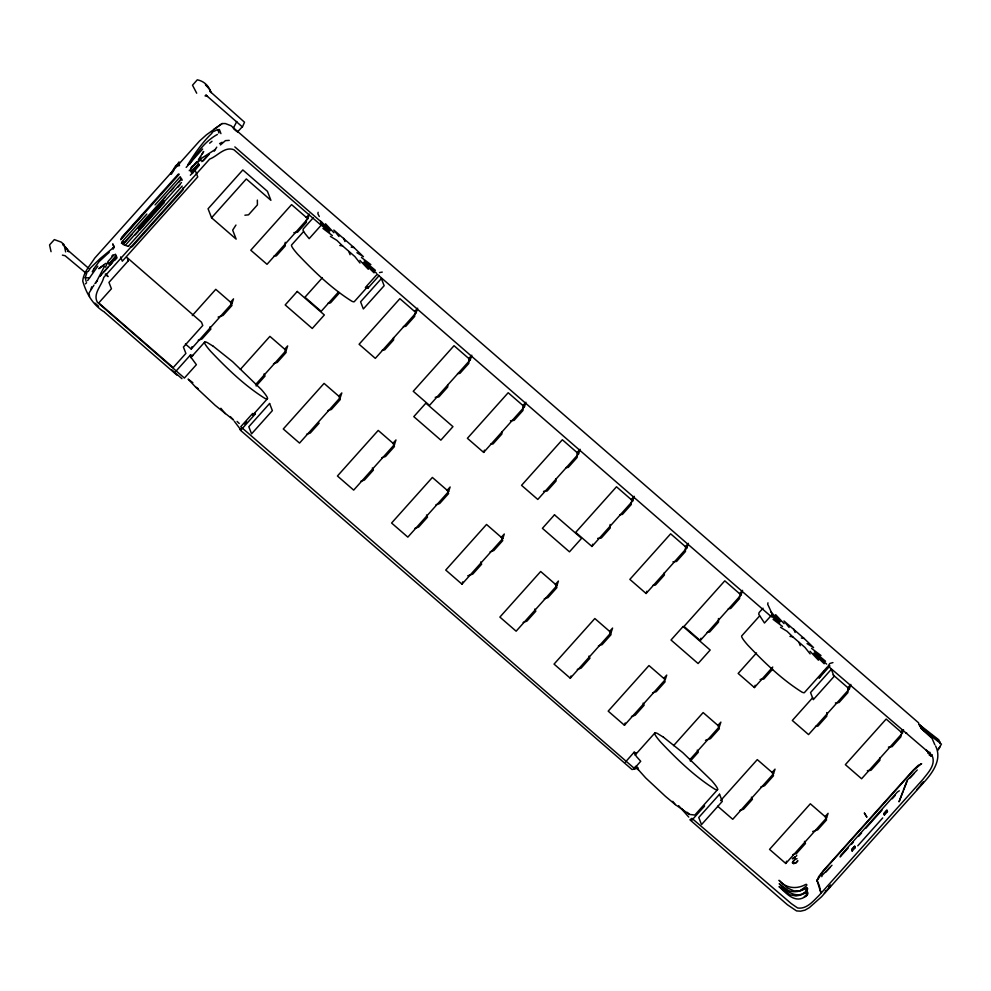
<?xml version="1.0" encoding="UTF-8"?>
<svg xmlns="http://www.w3.org/2000/svg" width="991" height="991" viewBox="0 0 991 991"><rect width="100%" height="100%" fill="white"/><g stroke="black" fill="none" stroke-linecap="round" stroke-linejoin="round"><path stroke-width="1.49" d="M792.441 862.888L792.713 861.997M930.698 754.436L930.797 756.331L932.135 755.13M192.861 355.608L190.47 354.976L190.272 356.364L196.379 364.676L184.4 378.054L97.341 302.243C92.634 293.571 101.875 285.519 103.758 277.406L209.671 159.056C217.611 156.182 224.573 146.21 233.851 149.703L321.134 225.254L309.167 238.645L305.067 233.641L303.048 230.333L303.246 228.946L313.181 217.834M239.711 428.843L240.702 430.305L255.096 414.213L255.294 412.826M318.148 212.285L317.876 213.759L319.288 216.521M763.045 608.214L759.118 612.537L758.71 614.172L764.47 623.005L771.432 615.337L771.444 616.811L377.212 274.259L365.369 287.489L367.872 288.183L368.07 286.795M767.963 602.801L767.703 604.275L771.853 613.268M183.062 187.757L182.864 190.061L132.237 246.635L130.329 246.685M821.799 876.639L822.134 875.301L831.982 865.254M792.812 861.675L792.503 862.802M830.458 886.177L824.301 893.064M922.98 782.791L916.625 789.777M86.155 281.382L85.214 277.765L87.146 271.794M185.416 343.988L191.213 349.03L191.969 346.739M191.213 349.03L232.005 303.444L233.517 298.873L230.494 302.255M307.817 218.726L291.577 204.617L250.785 250.203L267.025 264.312L307.817 218.726L309.328 214.155L306.306 217.537M255.567 384.657L286.164 350.467L287.663 345.909L284.652 349.278M340.309 397.502L324.069 383.393L283.277 428.979L299.53 443.088L340.309 397.502L341.821 392.931L338.798 396.301M416.121 312.784L399.881 298.675L359.089 344.261L375.329 358.37L416.121 312.784L417.632 308.213L414.61 311.583M394.468 444.525L378.228 430.416L337.435 476.002L353.676 490.111L394.468 444.525L395.966 439.954L392.956 443.336M470.279 359.807L454.027 345.698L413.247 391.284L429.487 405.393L470.279 359.807L471.778 355.236L468.768 358.618M448.626 491.548L432.373 477.451L391.581 523.025L407.834 537.134L448.626 491.548L450.125 486.99L447.102 490.359M483.645 452.416L524.425 406.83L508.185 392.733L467.393 438.307L483.645 452.416L484.388 450.137M461.979 584.17L502.771 538.584L486.531 524.474L445.739 570.06L461.979 584.17L462.735 581.878M524.425 406.83L525.564 403.411M502.771 538.584L504.283 534.013L501.26 537.382M578.583 453.866L562.343 439.756L521.551 485.342L537.791 499.452L578.583 453.866L580.094 449.295L577.072 452.664L577.146 457.458L568.252 467.393L565.836 467.653M556.93 585.607L540.677 571.497L499.885 617.083L516.138 631.193L556.93 585.607L558.428 581.036L555.406 584.417L556.892 587.638L548.011 597.561L544.257 598.824M591.949 546.475L632.741 500.889L616.489 486.779L575.697 532.365L591.949 546.475L592.692 544.183M570.283 678.216L611.075 632.63L594.835 618.533L554.043 664.106L570.283 678.216L571.039 675.936M632.741 500.889L633.868 497.457M611.075 632.63L612.587 628.071L609.564 631.44M646.095 593.498L686.887 547.912L670.647 533.815L629.855 579.388L646.095 593.498L646.85 591.218M624.441 725.251L665.234 679.665L648.981 665.556L608.189 711.142L624.441 725.251L625.197 722.959M686.887 547.912L688.398 543.353L685.376 546.722M665.234 679.665L666.732 675.094L663.71 678.463M700.253 640.533L741.045 594.947L724.793 580.837L684.001 626.423L700.253 640.533L701.009 638.241M741.045 594.947L742.544 590.376L739.521 593.745M689.81 759.738L719.379 726.688L720.891 722.117L717.868 725.499M756.517 652.933L738.159 673.446L754.399 687.556L755.154 685.264M717.657 806.203L732.745 819.297L773.537 773.711L775.036 769.152L772.026 772.522M785.789 863.483L826.581 817.897L810.341 803.788L769.549 849.374L785.789 863.483L786.544 861.191M812.707 697.676L792.317 720.469L808.557 734.579L849.349 688.993L850.848 684.434L847.825 687.804M826.581 817.897L828.092 813.326L825.069 816.708M902.392 733.179L886.152 719.07L845.36 764.656L861.6 778.765L902.392 733.179L903.519 729.748M796.417 856.15L796.764 855.196M189.269 170.737L189.541 170.093M903.123 791.4L899.035 801.806L907.099 780.351L917.257 769.957M903.631 790.1L907.075 781.342M187.881 164.667C194.719 153.419 202.511 142.221 212.037 133.128M190.148 163.49L190.594 162.673M107.387 262.838L105.492 267.186M938.39 741.392L938.836 739.856L918.707 724.186L927.601 732.82M939.691 743.523L940.137 741.986L920.007 726.316L929.892 735.731M92.634 287.266L88.967 293.15L89.562 296.458M104.513 266.269L95.693 283.153M233.319 128.211L236.812 121.472M93.303 286.325L93.922 285.135M189.64 164.221L190.061 163.428M92.274 271.732L93.934 268.747M198.349 159.861L203.651 151.499L202.152 154.051M198.46 160.765L200.752 156.813M91.729 286.771L90.986 289.298M792.763 862.021L795.327 858.875M170.402 174.305L175.853 165.46M86.601 282.708L85.474 283.847M171.406 174.131L173.871 170.204M176.348 166.277L178.814 162.351M88.236 271.484L90.454 267.991L100.103 258.626L114.275 246.92L112.726 243.873L114.238 247.787M939.877 747.202L938.935 748.564M235.957 225.056L232.674 230.135L236.155 239.128L211.566 217.772L208.073 208.779L242.832 169.944L267.421 191.3L270.902 200.306L246.313 178.95L211.566 217.772M97.787 266.183L87.654 280.564M178.058 165.051L179.668 162.623L179.074 162.09M797.693 860.683L796.033 862.616L793.419 863.632L796.058 862.901L797.78 861.006M805.683 891.417L806.017 890.934A8.176 1.375 -49 0 0 806.203 888.233C800.852 891.429 794.509 892.841 788.514 890.649L779.211 883.662C785.516 891.689 799.093 900.522 807.12 889.98A8.114 1.635 -40.8 0 0 806.414 888.419L805.46 888.741M930.19 752.442L929.434 753.296A8.114 1.437 -57.5 0 1 928.728 751.735M94.17 268.338L99.125 261.587L107.078 254.229A70.77 11.88 -49 0 1 109.208 252.42M140.858 226.047L140.301 227.459L142.877 224.623M94.876 283.599L97.44 280.589M158.226 206.624C157.21 208.383 160.22 204.691 158.436 206.363M824.289 671.118L818.975 678.141L829.938 665.915M937.82 749.976L939.01 748.428M937.796 750.026L941.45 744.117L920.912 728.063L932.085 738.431L934.823 744.749M191.251 167.392L192.291 166.141M795.29 856.682L792.292 858.801L795.389 856.868M149.492 217.686L150.384 216.038L149.145 216.781M793.246 861.179L795.575 858.887M141.106 225.737L143.15 223.78L139.793 228.066L143.311 223.929L141.8 225.626M177.315 164.556L178.888 162.735M625.371 762.141L634.141 752.206L636.358 753.061M240.479 430.292L632.023 769.524L633.819 769.115L640.719 761.286L636.395 756.455L634.141 752.206M104.055 271.645L108.378 266.951M691.805 820.288L704.601 805.956L699.733 810.304M121.534 237.58L178.392 174.044M121.063 238.757L142.431 214.874M120.654 239.748L179.284 174.205M186.172 167.405L202.635 149.009M146.841 214.081L121.62 242.262L124.073 243.291M155.042 204.914L180.263 176.732L182.158 180.275M121.422 243.452L123.454 241.172M181.279 178.888L122.748 244.281L125.176 245.347M190.606 168.643L196.466 162.09M124.792 242.498L131.815 234.644M137.836 227.918L139.842 225.675M145.85 218.949L147.857 216.707M163.589 199.129L165.596 196.887M170.613 191.288L173.623 187.918M178.64 182.319L181.65 178.95M148.7 217.054L147.473 218.429L147.944 219.63L150.905 215.443L148.043 218.008L148.402 218.912L149.108 218.119M144.327 224.003L125.262 245.31L127.789 246.214M149.344 218.404L152.354 215.035M157.371 209.435L160.381 206.066M163.391 202.709L181.452 182.517M135.16 234.917L138.195 231.522M177.798 187.262L179.829 184.995M201.768 161.657L209.076 154.262L203.13 160.926M191.932 173.19L194.992 169.771L197.754 176.894L122.302 261.215L120.642 256.942M190.346 175.246L193.072 172.199M115.018 259.976L116.604 258.205L115.551 256.347M116.926 257.796L116.356 255.938L109.097 264.04L109.84 265.154L111.971 262.962M128.223 246.387L182.195 186.085M192.304 315.547L215.765 289.335L232.005 303.444M175.556 371.637L190.47 354.976M190.78 357.627L204.617 342.168M303.419 231.758L291.565 245A57.007 4.955 41.8 0 0 297.56 254.105C314.023 271.447 331.452 288.381 351.755 301.177A57.007 4.955 41.8 0 0 354.369 301.561L367.215 287.204M240.342 369.408L269.911 336.37L286.164 350.467M322.273 277.852L304.931 297.226L321.183 311.335L338.513 291.961M256.149 386.007L265.031 376.072L264.04 373.929M339.43 292.927L330.548 302.862L328.132 303.122M244.703 424.111L246.672 421.906M252.606 415.279L267.434 398.716M367.872 288.183L379.194 275.535M319.189 423.107L310.294 433.03L306.553 434.293M522.914 405.641L525.936 402.272M631.217 499.699L634.24 496.318M665.196 681.684L656.315 691.619L652.561 692.882M634.996 755.167L654.766 733.08M759.502 616.043L741.702 635.925A57.007 4.955 41.8 0 0 747.697 645.017C764.172 662.36 781.602 679.293 801.905 692.09A57.007 4.955 41.8 0 0 804.519 692.474L827.25 667.067M673.57 745.628L703.139 712.579L719.379 726.688M754.399 687.556L772.757 667.042M690.355 761.113L698.246 752.293L697.268 750.15M772.658 669.148L763.764 679.083L760.134 679.479M717.571 789.629L694.84 815.036L689.377 814.404L675.317 804.593L665.419 796.33L645.711 777.935L635.553 766.588M720.581 800.629L757.285 759.614L773.537 773.711M900.881 731.99L902.888 729.735M825.875 872.08L829.95 867.534M910.122 777.923L914.197 773.376M848.296 847.825L840.133 856.955L840.901 855.134L897.412 791.982L899.332 790.793M851.356 844.406L853.4 842.127M858.503 836.416L861.563 832.997M865.651 828.439L881.99 810.18M892.197 798.771L895.257 795.352M852.21 851.009L855.233 847.627L854.725 846.24L851.653 849.56L852.21 851.009L851.715 849.609L854.725 846.24L855.233 847.627M884.43 814.998L887.44 811.629L886.945 810.242L883.935 813.611L884.43 814.998L883.873 813.561L886.883 810.18L887.44 811.629M857.76 845.818L882.721 817.922M828.699 887.366L830.52 885.322M921.209 783.98L923.476 781.75M828.81 887.341L830.718 885.223M101.404 274.606L99.818 276.365L115.687 258.688M190.606 162.648C197.742 151.71 205.707 140.821 217.388 134.454M111.909 255.975L113.011 254.836M216.756 147.163L214.242 151.165M237.394 132.026L242.324 126.774M176.448 165.918L177.067 165.262M803.862 893.634C809.808 889.645 808.718 895.678 803.961 897.4C794.348 903.098 785.479 892.643 779.062 886.586L789.839 894.811L795.946 895.963L800.852 895.059L804.234 893.275A8.176 1.375 -49 0 1 806.24 894.291L806.947 894.91M212 141.292L209.621 143.2M219.581 143.633L222.12 142.283M220.423 144.934L225.465 140.611L229.218 140.375M918.657 722.885L231.039 125.746L225.329 123.553L222.145 123.565L206.388 134.85L199.525 141.019L94.69 258.18C90.206 265.315 83.368 272.426 82.748 281.085C86.341 293.435 92.77 304.819 103.981 311.756M800.765 890.389L806.228 886.053A7.978 1.598 -37.7 0 0 805.547 884.517C796.714 889.546 785.813 888.382 779 880.305L787.696 888.085L794.051 890.934L799.873 890.822L802.14 889.484M222.145 123.565L213.92 129.276M215.406 149.381L200.566 158.932M105.715 263.383L98.803 268.66L103.535 265.452M201.384 160.022L198.014 161.558M212.074 132.187L217.946 129.437L218.9 133.042M218.193 130.18L219.37 129.487L220.931 133.624M905.848 733.303L906.666 732.944M921.209 763.888L913.764 770.081L823.323 871.151L816.956 880.751L818.591 876.8L823.038 870.953L913.467 769.896L918.446 765.213L921.642 763.776L921.011 763.838M796.405 859.011L797.074 858.751M218.094 317.083L223.086 315.398L231.968 305.476L230.99 303.32M198.25 340.247L201.991 338.972L210.872 329.049L209.894 326.906M273.491 363.697L277.245 362.433L286.126 352.499L285.135 350.356M327.649 410.72L331.39 409.456L340.285 399.522L339.294 397.379M381.795 457.743L385.549 456.479L394.43 446.557L393.439 444.402M360.699 481.329L364.453 480.053L373.334 470.13L372.343 467.987M435.953 504.778L439.694 503.515L448.589 493.58L447.598 491.437M414.857 528.352L418.598 527.088L427.493 517.153L426.502 515.01M490.099 551.801L493.852 550.538L502.734 540.603L501.756 538.46M467.752 575.796L472.757 574.111L481.638 564.189L480.647 562.033M523.161 622.41L526.902 621.134L535.797 611.212L534.806 609.069M598.415 645.859L602.156 644.596L611.038 634.661L610.06 632.518M577.307 669.433L581.06 668.169L589.942 658.235L588.964 656.092M631.465 716.456L635.219 715.192L644.1 705.27L643.109 703.115M705.468 740.327L710.46 738.642L719.355 728.719L718.364 726.564M760.865 786.941L764.618 785.677L773.5 775.742L772.509 773.599M739.769 810.514L743.523 809.251L752.404 799.316L751.413 797.173M812.67 831.536L817.662 829.851L826.556 819.916L825.565 817.773M792.825 854.688L796.566 853.424L805.448 843.502L804.469 841.347M832.935 662.583L829.74 663.524L828.142 666.138L927.526 751.438L932.704 757.062C935.219 765.733 927.787 773.017 922.931 779.347L818.851 895.653C813.054 901.253 806.6 909.391 797.631 907.991L791.326 903.643L691.941 818.343L689.909 819.792L787.374 904.721L796.541 910.915L800.654 911.175L805.026 910.134L809.35 907.632L821.514 896.781L925.755 780.289C933.819 770.948 941.859 758.611 935.628 746.037M825.392 890.748L826.048 890.612M178.925 165.98L177.426 164.741M379.541 272.575L382.278 272.091M244.901 215.22L248.53 214.824L257.412 204.889L257.35 200.095M293.856 232.662L297.486 232.253L306.38 222.331L306.343 219.928M273.974 256.099L276.39 255.839L285.284 245.904L285.222 242.312M403.374 326.572L405.802 326.312L414.684 316.377L414.647 313.986M382.278 350.157L384.694 349.885L393.588 339.963L393.551 337.559M457.532 373.607L459.948 373.334L468.83 363.412L468.78 359.82M435.222 397.317L438.852 396.92L447.734 386.986L447.697 384.582M510.476 420.766L514.106 420.37L522.988 410.435L522.938 406.843M490.582 444.203L493.01 443.943L501.892 434.008L501.855 431.618M543.526 491.363L547.156 490.966L556.038 481.044L556.001 478.641M619.982 514.688L622.41 514.416L631.292 504.493L631.255 502.09M597.684 538.398L601.314 538.002L610.196 528.067L610.146 524.474M672.926 561.847L676.556 561.451L685.45 551.516L685.388 547.924M653.044 585.285L655.46 585.024L664.354 575.09L664.317 572.699M728.298 608.734L730.714 608.474L739.596 598.539L739.559 596.148M707.19 632.32L709.618 632.047L718.5 622.125L718.45 618.52M835.388 702.929L839.018 702.532L847.9 692.598L847.85 689.005M815.506 726.366L817.922 726.106L826.804 716.171L826.754 712.579M888.432 747.103L892.061 746.706L900.955 736.784L900.918 734.381M867.336 770.688L870.965 770.28L879.859 760.357L879.822 757.954M633.819 769.115L635.169 769.103L240.751 426.737L252.594 413.52L255.096 414.213M85.214 277.765L89.487 277.901M339.814 245.495L342.601 245.904L354.84 256.533L359.993 263.024M351.21 247.155L353.998 247.564L363.424 256.706L356.933 252.705M789.951 636.408L792.75 636.817L804.989 647.445L810.143 653.936M801.36 638.068L804.147 638.477L813.574 647.618L807.07 643.617M62.408 255.133L65.109 255.728L85.932 273.132M205.013 95.854L207.478 96.4L205.794 94.963L242.436 126.959L244.517 122.24L210.848 92.175M330.387 236.366L336.878 240.367L342.601 245.904M780.524 627.278L787.027 631.279L792.75 636.817M192.849 382.675L188.129 379.119L195.561 387.023L198.163 388.621M634.76 767.195L638.501 769.858M322.955 228.45L332.369 235.561M361.442 257.499L370.857 264.609M773.091 619.363L782.518 626.473M811.579 648.411L821.006 655.522M195.561 387.023L215.27 405.418L233.492 419.961L230.333 416.604M918.707 724.186L926.35 730.9M920.007 726.316L926.573 732.002M920.912 728.063L931.02 737.031M353.998 247.564L333.818 230.048L338.972 236.527M320.65 224.598L329.619 232.092M364.192 260.967L375.403 270.332M804.147 638.477L783.968 620.961L789.109 627.439M770.787 615.51L779.756 623.005M814.342 651.88L825.553 661.245M635.974 766.179L638.216 768.05M233.665 128.793L236.465 131.221M234.842 146.903L321.765 222.393M932.073 755.08L931.367 754.461A8.176 1.375 -49 0 1 929.818 753.68M833.097 674.896L849.349 688.993M106 274.173L108.044 276.576L105.244 274.148M88.831 268.487L66.88 249.435L65.133 246.722L66.471 248.976M805.695 896.198L805.2 895.777L803.961 897.4M95 303.172L98.58 306.269M171.728 369.804L181.935 378.661M104.575 312.276L177.178 375.329M771.679 614.593L779.087 621.27M815.011 653.614L826.655 664.106M320.477 222.727L328.95 230.358M364.861 262.702L376.518 273.194M178.157 163.998L179.557 165.262M927.836 733.167L928.703 733.984M770.973 612.178L780.586 621.493M813.512 653.391L824.19 663.747M320.824 221.266L330.437 230.581M363.375 262.479L374.053 272.835M687.234 812.335L689.377 814.404M237.097 421.423L239.227 423.491M209.72 91.172L211.108 92.572L210.142 90.057L205.447 84.644L206.017 85.536M775.643 614.68L784.067 623.636M810.031 651.26L818.455 660.204M325.494 223.768L333.917 232.724M359.894 260.336L368.318 269.292M681.535 808.631L683.641 810.873M678.637 805.683L688.77 817.08M234.272 421.175L240.466 429.4M672.74 801.347L675.317 804.593M220.882 408.28L225.168 413.681M67.933 250.983L68.478 251.726L67.574 249.435L62.73 244.22L63.275 245.136M210.142 90.354C207.899 84.83 203.13 80.915 197.283 79.825L192.514 85.214L196.701 93.216M112.615 247.75L113.185 249.162M793.865 629.223L795.116 632.456M798.981 642.428L800.245 645.661M343.716 238.311L344.967 241.544M348.844 251.516L350.096 254.749M153.233 213.003L151.561 214.663M65.666 251.912L64.031 244.604L61.169 242.089L54.344 239.611L49.55 244.913L51.061 251.689M927.452 750.583A7.978 1.325 -60.5 0 1 926.523 750.125M929.075 752.999A8.176 1.375 -49 0 1 928.517 751.55M159.563 205.323C160.715 207.379 154.534 209.782 159.563 205.323M155.748 209.646C152.986 214.006 154.918 212.111 156.206 209.336C154.757 209.572 153.06 212.681 155.748 209.646M159.452 206.339L158.089 207.961L159.452 206.339M162.685 202.647L161.087 204.926L163.156 202.362L161.409 203.527L162.685 201.483L160.963 204.245L162.685 202.647M190.483 170.316L191.226 171.889L198.485 163.775L197.37 161.657L192.514 167.12A3.952 0.892 -49.3 0 0 191.771 168.061L190.483 170.316M146.457 219.568L145.627 221.972L143.46 222.913L145.962 221.848L147.002 218.961L146.457 219.568M199.352 165.125L192.316 173.549L191.362 172.112L198.621 164.011L199.352 165.125M163.404 200.244L138.443 228.141L139.335 230.469L164.308 202.573L163.404 200.244M116.22 255.715L108.96 263.817L107.858 261.686L112.739 256.26A3.952 0.892 -49.3 0 1 113.544 255.467L115.439 254.229L116.22 255.715M128.297 260.794L108.96 282.398L111.426 288.753L98.741 302.924L173.202 367.587L185.887 353.415L183.422 347.061L202.759 325.457L201.483 322.199L127.034 257.536L128.297 260.794M297.263 291.441L285.185 304.943L312.264 328.467L324.342 314.965L297.263 291.441M269.602 403.498L248.815 426.737L251.578 433.86L272.364 410.621L269.602 403.498M381.386 278.582L360.588 301.821L363.35 308.944L384.149 285.705L381.386 278.582M425.882 403.139L413.792 416.641L440.871 440.153L452.949 426.65L425.882 403.139M554.489 514.825L542.411 528.327L569.478 551.838L581.568 538.336L554.489 514.825M683.109 626.51L671.018 640.013L698.098 663.536L710.175 650.034L683.109 626.51M719.54 794.237L698.754 817.476L701.517 824.599L722.303 801.36L719.54 794.237M831.325 669.321L810.539 692.56L813.289 699.683L834.088 676.444L831.325 669.321M213.325 346.293L207.23 342.539A57.007 4.955 41.8 0 0 210.612 351.26C227.075 368.602 244.517 385.536 264.82 398.332A57.007 4.955 41.8 0 0 261.438 389.612L232.637 361.715L213.325 346.293M663.462 737.205L657.38 733.464A57.007 4.955 41.8 0 0 660.762 742.185C677.225 759.515 694.654 776.448 714.957 789.245A57.007 4.955 41.8 0 0 711.575 780.524L682.787 752.627L663.462 737.205M866.791 816.993L864.412 813.14L866.791 816.993M819.284 885.644L816.931 880.144L820.969 893.002L819.284 885.644"/></g></svg>
